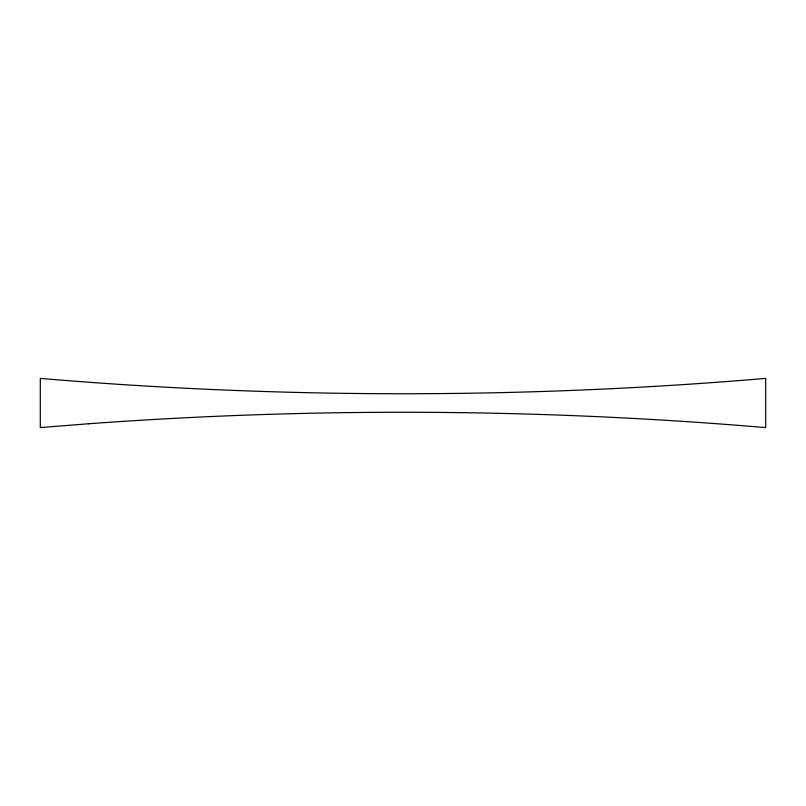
<?xml version="1.0" encoding="UTF-8"?>
<svg xmlns="http://www.w3.org/2000/svg" width="806" height="806" viewBox="0 0 806 806"><rect width="100%" height="100%" fill="white"/><g stroke="black" fill="none" stroke-linecap="round" stroke-linejoin="round"><path stroke-width="1.21" d="M88.398 423.775L40.3 427.593L40.3 378.407C281.526 398.849 524.474 398.849 765.7 378.407L765.7 427.593C540.494 408.501 313.796 407.252 88.398 423.775"/></g></svg>
